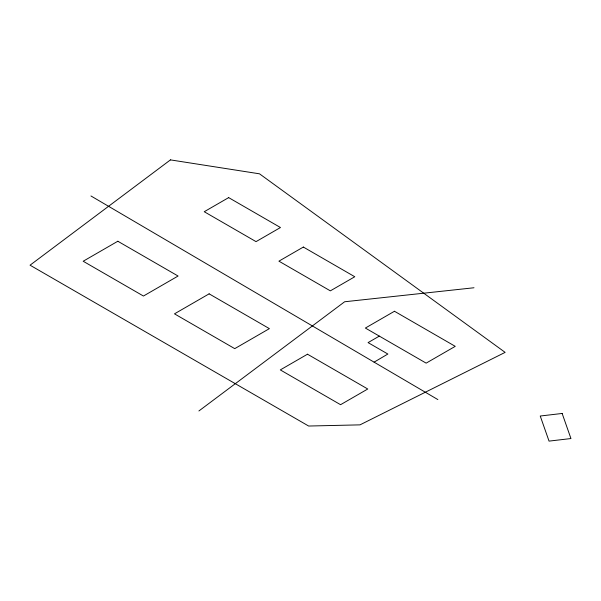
<?xml version="1.0" encoding="UTF-8"?>
<svg xmlns="http://www.w3.org/2000/svg" width="601" height="601" viewBox="0 0 601 601"><rect width="100%" height="100%" fill="white"/><g stroke="black" fill="none" stroke-linecap="round" stroke-linejoin="round"><path stroke-width="0.9" d="M198.901 410.964L344.643 301.762L473.994 287.759M374.1 362.155L387.863 354.034L368.067 342.608L379.329 336.109M90.961 195.971L437.874 399.59M170.451 159.889L30.05 265.184L308.644 426.034L359.999 424.862L505.133 352.374L259.504 173.817L170.451 159.889M117.826 241.241L83.178 261.24L143.444 296.038L178.084 276.032L117.826 241.241M228.658 197.616L204.235 211.717L256.034 241.632L280.464 227.524L228.658 197.616M209.125 293.844L174.478 313.842L234.743 348.64L269.391 328.634L209.125 293.844M303.355 247.056L278.917 261.165L330.347 290.854L354.778 276.745L303.355 247.056M307.494 354.207L280.306 369.908L340.572 404.698L367.759 389.005L307.494 354.207M394.466 311.258L365.37 328.056L426.147 363.139L455.242 346.341L394.466 311.258M562.145 413.458L540.239 416.02L549.044 441.111L570.95 438.55L562.145 413.458"/></g></svg>
